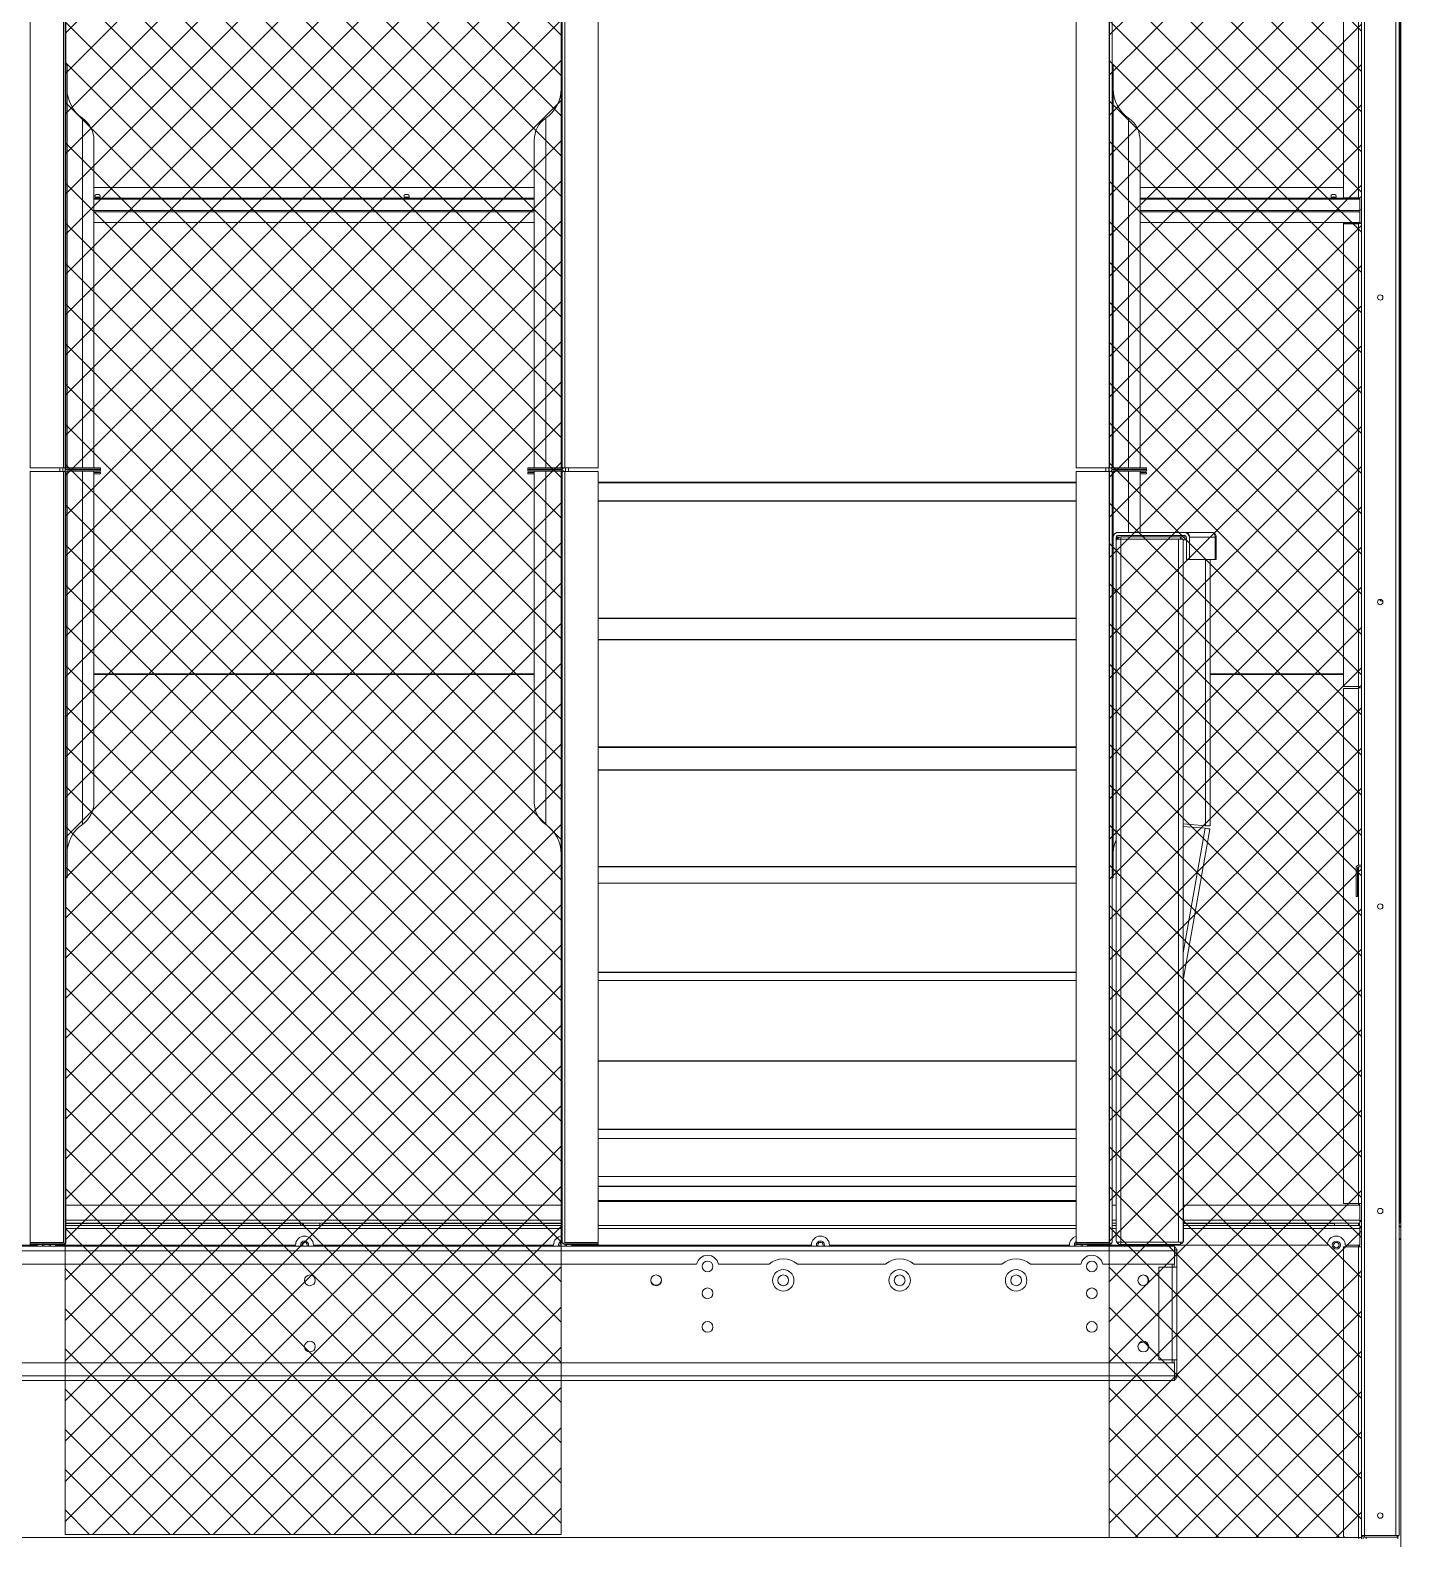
# Model space of a CAD drawing. Header units: millimetres. Extents: x -17070 to 52615, y -291348 to 41600.
# Drawn here: x 43889 to 45419, y 28537 to 30222 of the extents above; entities that cross this region are included whole.
import ezdxf

# ---------------------------------------------------------------- set-up
doc = ezdxf.new("R2010")
doc.units = ezdxf.units.MM
pattern_1 = [(45, (-1461560.495, -459828.01), (-22.4506403, 22.4506403), []), (135, (-1461560.495, -459828.01), (-22.4506403, -22.4506403), [])]

# ---------------------------------------------------------------- blocks, each defined once
blk = doc.blocks.new('2')
at = {"lineweight": 5}
h = blk.add_hatch(dxfattribs=at)
h.set_pattern_fill('ANSI37', scale=10)
h.set_pattern_definition(pattern_1)
h.paths.add_polyline_path([(44481.8, 28542.4), (44481.8, 30658.8), (43928, 30658.8), (43928, 28542.4)])
h = blk.add_hatch(dxfattribs=at)
h.set_pattern_fill('ANSI37', scale=10)
h.set_pattern_definition(pattern_1)
h.paths.add_polyline_path([(45375.3, 28539), (45375.3, 30655.4), (45093.8, 30655.4), (45093.8, 28539)])
at = {"color": 7, "lineweight": 20}
for p, q in [((45375.3, 28542.8), (45375.3, 31984)), ((45378.7, 28541.1), (45378.7, 31985.7)), ((45413.9, 31985.7), (45413.9, 28541.1)), ((45417.3, 31985.7), (45417.3, 28541.1)), ((45418.1, 28890.8), (45418.1, 31744)), ((42067.9, 28864), (45166.7, 28864)), ((42067.9, 28858.8), (45166.7, 28858.8)), ((42601.6, 28844), (44633.1, 28844)), ((42067.9, 28734), (45166.7, 28734)), ((45166.7, 28719.2), (42067.9, 28719.2)), ((45166.7, 28714), (42067.9, 28714)), ((41866.3, 28539), (45372.3, 28539))]:
    blk.add_line(p, q, dxfattribs=at)
at = {"color": 0, "lineweight": 20}
blk.add_line((45419.3, 31984), (45419.3, 28589.2), dxfattribs=at)
at = {"color": 7, "lineweight": 20, "ltscale": 0.258309}
for p, q in [((45355.3, 30654.6), (45355.3, 30034.6)), ((45371.9, 30034.6), (45371.9, 30654.6))]:
    blk.add_line(p, q, dxfattribs=at)
at = {"color": 7, "lineweight": 20, "ltscale": 0.349833}
for p, q in [((43889, 29733.2), (43889, 30572.8)), ((43926.2, 30572.8), (43926.2, 29733.2)), ((44485.8, 30572.8), (44485.8, 29733.2)), ((44523, 29733.2), (44523, 30572.8)), ((45057, 29733.2), (45057, 30572.8)), ((45094.2, 30572.8), (45094.2, 29733.2))]:
    blk.add_line(p, q, dxfattribs=at)
at = {"color": 7, "lineweight": 20, "ltscale": 0.348833}
for p, q in [((43929, 30571.6), (43929, 29734.4)), ((44483, 30571.6), (44483, 29734.4)), ((45097, 30571.6), (45097, 29734.4))]:
    blk.add_line(p, q, dxfattribs=at)
at = {"color": 7, "lineweight": 20, "ltscale": 0.023157}
for p, q in [((43929, 30127.8), (43929, 30183.4)), ((43930.2, 30127.8), (43930.2, 30183.4)), ((45097, 30127.8), (45097, 30183.4)), ((45098.2, 30127.8), (45098.2, 30183.4)), ((44481.8, 29331), (44481.8, 29275.4))]:
    blk.add_line(p, q, dxfattribs=at)
at = {"color": 7, "lineweight": 20, "ltscale": 0.0005}
for p, q in [((43929, 30183.4), (43930.2, 30183.4)), ((44483, 30183.4), (44481.8, 30183.4)), ((45097, 30183.4), (45098.2, 30183.4)), ((43929, 29275.4), (43930.2, 29275.4)), ((44483, 29275.4), (44481.8, 29275.4)), ((45097, 29275.4), (45098.2, 29275.4))]:
    blk.add_line(p, q, dxfattribs=at)
at = {"color": 7, "lineweight": 20, "ltscale": 0.187583}
blk.add_line((44481.8, 30183.4), (44481.8, 29733.2), dxfattribs=at)
at = {"color": 7, "lineweight": 20, "ltscale": 0.16394}
for p, q in [((43929, 29734.4), (43929, 30127.8)), ((45097, 29734.4), (45097, 30127.8))]:
    blk.add_line(p, q, dxfattribs=at)
at = {"color": 7, "lineweight": 20, "ltscale": 0.164426}
for p, q in [((43930.2, 29733.2), (43930.2, 30127.8)), ((45098.2, 29733.2), (45098.2, 30127.8))]:
    blk.add_line(p, q, dxfattribs=at)
at = {"color": 7, "lineweight": 20, "ltscale": 0.020113}
for p, q in [((43947.4, 30075.4), (43947.4, 30123.7)), ((45115.4, 30075.4), (45115.4, 30123.7)), ((44464.7, 29383.3), (44464.7, 29335.1))]:
    blk.add_line(p, q, dxfattribs=at)
at = {"color": 7, "lineweight": 20, "ltscale": 0.162715}
blk.add_line((44464.7, 30123.7), (44464.7, 29733.2), dxfattribs=at)
at = {"color": 7, "lineweight": 20, "ltscale": 0.018857}
for p, q in [((43960.2, 30099.1), (43960.2, 30053.8)), ((45128.2, 30099.1), (45128.2, 30053.8)), ((43960.2, 29359.7), (43960.2, 29404.9)), ((44451.8, 29359.7), (44451.8, 29404.9))]:
    blk.add_line(p, q, dxfattribs=at)
at = {"color": 7, "lineweight": 20, "ltscale": 0.152458}
for p, q in [((43960.2, 29733.2), (43960.2, 30099.1)), ((44451.8, 29733.2), (44451.8, 30099.1)), ((45128.2, 29733.2), (45128.2, 30099.1))]:
    blk.add_line(p, q, dxfattribs=at)
at = {"color": 7, "lineweight": 20, "ltscale": 0.142602}
for p, q in [((43947.4, 29733.2), (43947.4, 30075.4)), ((45115.4, 29733.2), (45115.4, 30075.4))]:
    blk.add_line(p, q, dxfattribs=at)
at = {"color": 7, "lineweight": 20, "ltscale": 0.133601}
for p, q in [((43960.2, 30053.8), (43960.2, 29733.2)), ((45128.2, 30053.8), (45128.2, 29733.2))]:
    blk.add_line(p, q, dxfattribs=at)
at = {"color": 7, "lineweight": 20, "ltscale": 0.20484}
for p, q in [((44451.8, 30046.1), (43960.2, 30046.1)), ((44451.8, 30034.4), (43960.2, 30034.4)), ((44451.8, 30033.1), (43960.2, 30033.1)), ((44451.8, 30020.4), (43960.2, 30020.4)), ((44451.8, 30019.2), (43960.2, 30019.2)), ((43960.2, 30007.2), (44451.8, 30007.2)), ((44451.8, 29503.2), (43960.2, 29503.2)), ((44451.8, 29502.3), (43960.2, 29502.3))]:
    blk.add_line(p, q, dxfattribs=at)
at = {"color": 7, "lineweight": 20, "ltscale": 0.094629}
blk.add_line((45355.3, 30046.1), (45128.2, 30046.1), dxfattribs=at)
at = {"color": 7, "lineweight": 20, "ltscale": 0.006917}
for p, q in [((45355.3, 30034.6), (45371.9, 30034.6)), ((45371.9, 30006.9), (45355.3, 30006.9)), ((45371.9, 30005.6), (45355.3, 30005.6)), ((45355.3, 29489.2), (45371.9, 29489.2)), ((45371.9, 29487), (45355.3, 29487)), ((45355.3, 28911.8), (45371.9, 28911.8)), ((45373.6, 28893.2), (45373.6, 28909.8)), ((45355.3, 28863.4), (45371.9, 28863.4))]:
    blk.add_line(p, q, dxfattribs=at)
at = {"color": 7, "lineweight": 20, "ltscale": 0.000183495}
blk.add_line((45373.3, 30034.8), (45373.3, 30034.4), dxfattribs=at)
at = {"color": 7, "lineweight": 20, "ltscale": 0.102254}
for p, q in [((45373.6, 30034.4), (45128.2, 30034.4)), ((45373.6, 30033.1), (45128.2, 30033.1)), ((45373.6, 30019.2), (45128.2, 30019.2))]:
    blk.add_line(p, q, dxfattribs=at)
at = {"color": 7, "lineweight": 20, "ltscale": 0.102253}
for p, q in [((45373.6, 30020.4), (45128.2, 30020.4)), ((45128.2, 30007.2), (45373.6, 30007.2))]:
    blk.add_line(p, q, dxfattribs=at)
at = {"color": 7, "lineweight": 20, "ltscale": 0.000535656}
for p, q in [((45373.6, 30033.1), (45373.6, 30034.4)), ((45355.3, 30005.6), (45355.3, 30006.9))]:
    blk.add_line(p, q, dxfattribs=at)
at = {"color": 7, "lineweight": 20, "ltscale": 0.005298}
blk.add_line((45373.6, 30020.4), (45373.6, 30033.1), dxfattribs=at)
at = {"color": 7, "lineweight": 20, "ltscale": 0.000708334}
for p, q in [((45375.3, 30021.3), (45373.6, 30021.3)), ((45378.7, 28539.4), (45378.7, 28541.1))]:
    blk.add_line(p, q, dxfattribs=at)
at = {"color": 7, "lineweight": 20, "ltscale": 4.87896e-05}
blk.add_line((45373.6, 30021.2), (45373.6, 30021.3), dxfattribs=at)
at = {"color": 7, "lineweight": 20, "ltscale": 0.000506051}
blk.add_line((45373.6, 30019.2), (45373.6, 30020.4), dxfattribs=at)
at = {"color": 7, "lineweight": 20, "ltscale": 0.004993}
blk.add_line((45373.6, 30007.2), (45373.6, 30019.2), dxfattribs=at)
at = {"color": 7, "lineweight": 20, "ltscale": 0.215196}
for p, q in [((45355.3, 30005.6), (45355.3, 29489.2)), ((45371.9, 29489.2), (45371.9, 30005.6))]:
    blk.add_line(p, q, dxfattribs=at)
at = {"color": 7, "lineweight": 20, "ltscale": 0.000102715}
for p, q in [((45371.9, 30006.9), (45371.9, 30007.2)), ((45373.3, 30007.2), (45373.3, 30006.9))]:
    blk.add_line(p, q, dxfattribs=at)
at = {"color": 7, "lineweight": 20, "ltscale": 0.000833333}
for p, q in [((45375.3, 30006.9), (45373.3, 30006.9)), ((45371.9, 28909.8), (45371.9, 28911.8)), ((45373.3, 28911.8), (45373.3, 28909.8)), ((45375.3, 28911.8), (45373.3, 28911.8)), ((45417.3, 28872.4), (45419.3, 28872.4)), ((45371.9, 28863.4), (45371.9, 28865.4)), ((45419.3, 28871.6), (45417.3, 28871.6))]:
    blk.add_line(p, q, dxfattribs=at)
at = {"color": 7, "lineweight": 20, "ltscale": 0.0155}
for p, q in [((43926.2, 29733.2), (43889, 29733.2)), ((43930.2, 29733.2), (43967.4, 29733.2)), ((43930.2, 29731.6), (43967.4, 29731.6)), ((44481.8, 29733.2), (44444.6, 29733.2)), ((44481.8, 29731.6), (44444.6, 29731.6)), ((44485.8, 29733.2), (44523, 29733.2)), ((45094.2, 29733.2), (45057, 29733.2)), ((45098.2, 29733.2), (45135.4, 29733.2)), ((45098.2, 29731.6), (45135.4, 29731.6)), ((43926.2, 29729), (43889, 29729)), ((43967.4, 29731), (43930.2, 29731)), ((43967.4, 29729.4), (43930.2, 29729.4)), ((44444.6, 29731), (44481.8, 29731)), ((44444.6, 29729.4), (44481.8, 29729.4)), ((44485.8, 29729), (44523, 29729)), ((45094.2, 29729), (45057, 29729)), ((45135.4, 29731), (45098.2, 29731)), ((45135.4, 29729.4), (45098.2, 29729.4)), ((43926.2, 28868.4), (43889, 28868.4)), ((43889, 28868.1), (43926.2, 28868.1)), ((43926.2, 28867.6), (43889, 28867.6)), ((43926.2, 28866), (43889, 28866)), ((44485.8, 28868.4), (44523, 28868.4)), ((44523, 28868.1), (44485.8, 28868.1)), ((44485.8, 28867.6), (44523, 28867.6)), ((44485.8, 28866), (44523, 28866)), ((45094.2, 28868.4), (45057, 28868.4)), ((45057, 28868.1), (45094.2, 28868.1)), ((45094.2, 28867.6), (45057, 28867.6)), ((45094.2, 28866), (45057, 28866))]:
    blk.add_line(p, q, dxfattribs=at)
at = {"color": 7, "lineweight": 20, "ltscale": 0.00175}
for p, q in [((43922, 29729), (43922, 29733.2)), ((43925.4, 29729), (43925.4, 29733.2)), ((44486.6, 29729), (44486.6, 29733.2)), ((44490, 29729), (44490, 29733.2)), ((45090, 29729), (45090, 29733.2)), ((45093.4, 29729), (45093.4, 29733.2))]:
    blk.add_line(p, q, dxfattribs=at)
at = {"color": 7, "lineweight": 20, "ltscale": 0.000824955}
for p, q in [((43928.2, 29733.2), (43926.2, 29733.2)), ((44483.8, 29733.2), (44485.8, 29733.2)), ((45096.2, 29733.2), (45094.2, 29733.2)), ((43928.2, 28867.6), (43926.2, 28867.6)), ((44483.8, 28867.6), (44485.8, 28867.6)), ((45096.2, 28867.6), (45094.2, 28867.6))]:
    blk.add_line(p, q, dxfattribs=at)
at = {"color": 7, "lineweight": 20, "ltscale": 0.000666667}
for p, q in [((43928, 29732.6), (43929.3, 29733.6)), ((43967.4, 29731.6), (43967.4, 29733.2)), ((44444.6, 29731.6), (44444.6, 29733.2)), ((44484, 29732.6), (44482.8, 29733.6)), ((45096, 29732.6), (45097.3, 29733.6)), ((45135.4, 29731.6), (45135.4, 29733.2)), ((43927.7, 29729.4), (43929.1, 29728.7)), ((43967.4, 29731), (43967.4, 29729.4)), ((43967.4, 29728), (43967.4, 29726.4)), ((44444.6, 29731), (44444.6, 29729.4)), ((44444.6, 29728), (44444.6, 29726.4)), ((44484.3, 29729.4), (44482.9, 29728.7)), ((45095.7, 29729.4), (45097.1, 29728.7)), ((45135.4, 29731), (45135.4, 29729.4)), ((45135.4, 29728), (45135.4, 29726.4)), ((45369.3, 29254.4), (45370.9, 29254.4)), ((43889, 28867.6), (43889, 28866)), ((44523, 28867.6), (44523, 28866)), ((45057, 28867.6), (45057, 28866)), ((45372.3, 28537.4), (45372.3, 28539))]:
    blk.add_line(p, q, dxfattribs=at)
at = {"color": 7, "lineweight": 20, "ltscale": 1.40382e-05}
for p, q in [((43929, 29734.4), (43929, 29734.4)), ((45097, 29734.4), (45097, 29734.4))]:
    blk.add_line(p, q, dxfattribs=at)
at = {"color": 7, "lineweight": 20, "ltscale": 0.000474957}
for p, q in [((43929, 29730.7), (43929, 29731.9)), ((45097, 29730.7), (45097, 29731.9))]:
    blk.add_line(p, q, dxfattribs=at)
at = {"color": 7, "lineweight": 20, "ltscale": 0.000250005}
for p, q in [((43930.2, 29731), (43930.2, 29731.6)), ((44464.7, 29731.6), (44464.7, 29731)), ((44481.8, 29731.6), (44481.8, 29731)), ((45098.2, 29731), (45098.2, 29731.6))]:
    blk.add_line(p, q, dxfattribs=at)
at = {"color": 7, "lineweight": 20, "ltscale": 0.000250003}
for p, q in [((43947.4, 29731), (43947.4, 29731.6)), ((45115.4, 29731), (45115.4, 29731.6))]:
    blk.add_line(p, q, dxfattribs=at)
at = {"color": 7, "lineweight": 20, "ltscale": 0.00025}
for p, q in [((43960.2, 29731.6), (43960.2, 29731)), ((43960.2, 29731), (43960.2, 29731.6)), ((45128.2, 29731.6), (45128.2, 29731)), ((45128.2, 29731), (45128.2, 29731.6))]:
    blk.add_line(p, q, dxfattribs=at)
at = {"color": 7, "lineweight": 20, "ltscale": 0.000249486}
for p, q in [((43967.4, 29731), (43967.4, 29731.6)), ((44444.6, 29731), (44444.6, 29731.6)), ((45135.4, 29731), (45135.4, 29731.6))]:
    blk.add_line(p, q, dxfattribs=at)
at = {"color": 7, "lineweight": 20, "ltscale": 0.000250031}
blk.add_line((44451.8, 29731), (44451.8, 29731.6), dxfattribs=at)
at = {"color": 7, "lineweight": 20, "ltscale": 0.000475359}
blk.add_line((44483, 29731.9), (44483, 29730.7), dxfattribs=at)
at = {"color": 7, "lineweight": 20, "ltscale": 0.358583}
for p, q in [((43889, 28868.4), (43889, 29729)), ((43926.2, 29729), (43926.2, 28868.4)), ((44485.8, 29729), (44485.8, 28868.4)), ((44523, 28868.4), (44523, 29729)), ((45057, 28868.4), (45057, 29729)), ((45094.2, 29729), (45094.2, 28868.4))]:
    blk.add_line(p, q, dxfattribs=at)
at = {"color": 7, "lineweight": 20, "ltscale": 0.000912135}
for p, q in [((43928.4, 29729), (43926.2, 29729)), ((44483.6, 29729), (44485.8, 29729)), ((45096.4, 29729), (45094.2, 29729))]:
    blk.add_line(p, q, dxfattribs=at)
at = {"color": 7, "lineweight": 20, "ltscale": 0.000112267}
for p, q in [((43927.4, 29729.4), (43927.7, 29729.4)), ((45095.4, 29729.4), (45095.7, 29729.4))]:
    blk.add_line(p, q, dxfattribs=at)
at = {"color": 7, "lineweight": 20, "ltscale": 0.000166667}
for p, q in [((43927.4, 29729.4), (43927.4, 29729)), ((45095.4, 29729.4), (45095.4, 29729))]:
    blk.add_line(p, q, dxfattribs=at)
at = {"color": 7, "lineweight": 20, "ltscale": 1.44759e-05}
for p, q in [((43929, 29728.2), (43929, 29728.2)), ((45097, 29728.2), (45097, 29728.2))]:
    blk.add_line(p, q, dxfattribs=at)
at = {"color": 7, "lineweight": 20, "ltscale": 0.358083}
for p, q in [((43929, 29728.2), (43929, 28868.8)), ((44483, 29728.2), (44483, 28868.8)), ((45097, 29728.2), (45097, 28868.8))]:
    blk.add_line(p, q, dxfattribs=at)
at = {"color": 7, "lineweight": 20, "ltscale": 0.188681}
for p, q in [((43929, 29275.4), (43929, 29728.2)), ((45097, 29275.4), (45097, 29728.2))]:
    blk.add_line(p, q, dxfattribs=at)
at = {"color": 7, "lineweight": 20, "ltscale": 0.189167}
blk.add_line((43930.2, 29275.4), (43930.2, 29729.4), dxfattribs=at)
at = {"color": 7, "lineweight": 20, "ltscale": 0.164299}
blk.add_line((43947.4, 29335.1), (43947.4, 29729.4), dxfattribs=at)
at = {"color": 7, "lineweight": 20, "ltscale": 0.154042}
blk.add_line((43960.2, 29729.4), (43960.2, 29359.7), dxfattribs=at)
at = {"color": 7, "lineweight": 20, "ltscale": 0.135185}
for p, q in [((43960.2, 29404.9), (43960.2, 29729.4)), ((44451.8, 29404.9), (44451.8, 29729.4))]:
    blk.add_line(p, q, dxfattribs=at)
at = {"color": 7, "lineweight": 20, "ltscale": 0.003004}
for p, q in [((43967.4, 29728), (43960.2, 29728)), ((43967.4, 29726.4), (43960.2, 29726.4)), ((45135.4, 29728), (45128.2, 29728)), ((45135.4, 29726.4), (45128.2, 29726.4))]:
    blk.add_line(p, q, dxfattribs=at)
at = {"color": 7, "lineweight": 20, "ltscale": 0.003003}
for p, q in [((44444.6, 29728), (44451.8, 29728)), ((44444.6, 29726.4), (44451.8, 29726.4))]:
    blk.add_line(p, q, dxfattribs=at)
at = {"color": 7, "lineweight": 20, "ltscale": 0.144186}
blk.add_line((44464.7, 29729.4), (44464.7, 29383.3), dxfattribs=at)
at = {"color": 7, "lineweight": 20, "ltscale": 0.16601}
blk.add_line((44481.8, 29729.4), (44481.8, 29331), dxfattribs=at)
at = {"color": 7, "lineweight": 20, "ltscale": 0.000112674}
blk.add_line((44484.6, 29729.4), (44484.3, 29729.4), dxfattribs=at)
at = {"color": 7, "lineweight": 20, "ltscale": 0.000166447}
blk.add_line((44484.6, 29729.4), (44484.6, 29729), dxfattribs=at)
at = {"color": 7, "lineweight": 20, "ltscale": 0.2225}
for p, q in [((44523, 29717.1), (45057, 29717.1)), ((44523, 29716.5), (45057, 29716.5)), ((44523, 29696.2), (45057, 29696.2)), ((44523, 29695.9), (45057, 29695.9)), ((44523, 29565.4), (45057, 29565.4)), ((44523, 29564.8), (45057, 29564.8)), ((44523, 29541.6), (45057, 29541.6)), ((44523, 29541.3), (45057, 29541.3)), ((44523, 29421.6), (45057, 29421.6)), ((44523, 29421.1), (45057, 29421.1)), ((44523, 29395.9), (45057, 29395.9)), ((44523, 29395.6), (45057, 29395.6)), ((44523, 29288.2), (45057, 29288.2)), ((44523, 29287.8), (45057, 29287.8)), ((44523, 29269.5), (45057, 29269.5)), ((44523, 29269.4), (45057, 29269.4)), ((44523, 29170.2), (45057, 29170.2)), ((44523, 29169.8), (45057, 29169.8)), ((44523, 29160.9), (45057, 29160.9)), ((44523, 29160.8), (45057, 29160.8)), ((44523, 29071.2), (45057, 29071.2)), ((44523, 29070.9), (45057, 29070.9)), ((44523, 28994.7), (45057, 28994.7)), ((44523, 28994.4), (45057, 28994.4)), ((44523, 28984.5), (45057, 28984.5)), ((44523, 28984.4), (45057, 28984.4)), ((44523, 28942), (45057, 28942)), ((44523, 28941.8), (45057, 28941.8)), ((44523, 28931), (45057, 28931)), ((44523, 28930.9), (45057, 28930.9)), ((44523, 28915.3), (45057, 28915.3)), ((44523, 28915.3), (45057, 28915.3)), ((44523, 28913.9), (45057, 28913.9)), ((45057, 28887.3), (44523, 28887.3)), ((44523, 28887.3), (45057, 28887.3)), ((45057, 28884), (44523, 28884))]:
    blk.add_line(p, q, dxfattribs=at)
at = {"color": 7, "lineweight": 20, "ltscale": 0.03066}
blk.add_line((45098.2, 29655.8), (45098.2, 29729.4), dxfattribs=at)
at = {"color": 7, "lineweight": 20, "ltscale": 0.0285}
for p, q in [((45115.4, 29661), (45115.4, 29729.4)), ((45128.2, 29729.4), (45128.2, 29661)), ((45128.2, 29661), (45128.2, 29729.4))]:
    blk.add_line(p, q, dxfattribs=at)
at = {"color": 7, "lineweight": 20, "ltscale": 0.024917}
for p, q in [((45098.2, 29596), (45098.2, 29655.8)), ((45101.4, 29596), (45101.4, 29655.8))]:
    blk.add_line(p, q, dxfattribs=at)
at = {"color": 7, "lineweight": 20, "ltscale": 0.000166594}
blk.add_line((45101.4, 29660.6), (45101.4, 29661), dxfattribs=at)
at = {"color": 7, "lineweight": 20, "ltscale": 0.00081822}
blk.add_line((45101.4, 29661), (45103.4, 29661), dxfattribs=at)
at = {"color": 7, "lineweight": 20, "ltscale": 0.324833}
blk.add_line((45101.4, 28871.2), (45101.4, 29650.8), dxfattribs=at)
at = {"color": 7, "lineweight": 20, "ltscale": 0.000997463}
blk.add_line((45102.1, 29653.4), (45102.1, 29655.8), dxfattribs=at)
at = {"color": 7, "lineweight": 20, "ltscale": 0.00128}
blk.add_line((45102.1, 29655.8), (45105.2, 29655.8), dxfattribs=at)
at = {"color": 7, "lineweight": 20, "ltscale": 0.001783}
for p, q in [((45102.3, 29653.4), (45106.6, 29653.4)), ((45102.3, 28868.6), (45106.6, 28868.6))]:
    blk.add_line(p, q, dxfattribs=at)
at = {"color": 7, "lineweight": 20, "ltscale": 0.000634599}
for p, q in [((45102.9, 29654.5), (45104, 29653.4)), ((45102.9, 28867.5), (45104, 28868.6))]:
    blk.add_line(p, q, dxfattribs=at)
at = {"color": 7, "lineweight": 20, "ltscale": 0.031083}
for p, q in [((45103.4, 29661), (45178, 29661)), ((45103.4, 29657.8), (45178, 29657.8))]:
    blk.add_line(p, q, dxfattribs=at)
at = {"color": 7, "lineweight": 20, "ltscale": 9.39111e-06}
blk.add_line((45103.4, 29657.8), (45103.4, 29657.8), dxfattribs=at)
at = {"color": 7, "lineweight": 20, "ltscale": 0.02775}
for p, q in [((45173.2, 29656), (45106.6, 29656)), ((45173.2, 28866), (45106.6, 28866))]:
    blk.add_line(p, q, dxfattribs=at)
at = {"color": 7, "lineweight": 20, "ltscale": 0.001083}
for p, q in [((45106.6, 29656), (45106.6, 29653.4)), ((45173.2, 29656), (45173.2, 29653.4)), ((45106.6, 28866), (45106.6, 28868.6)), ((45169.3, 28860.8), (45166.7, 28860.8)), ((45169.3, 28859), (45166.7, 28859)), ((45173.2, 28866), (45173.2, 28868.6)), ((45169.3, 28719), (45166.7, 28719)), ((45169.3, 28717.2), (45166.7, 28717.2))]:
    blk.add_line(p, q, dxfattribs=at)
at = {"color": 7, "lineweight": 20, "ltscale": 0.026917}
for p, q in [((45171.2, 29653.4), (45106.6, 29653.4)), ((45171.2, 28868.6), (45106.6, 28868.6))]:
    blk.add_line(p, q, dxfattribs=at)
at = {"color": 7, "lineweight": 20, "ltscale": 0.327}
for p, q in [((45106.6, 28868.6), (45106.6, 29653.4)), ((45171.2, 29653.4), (45171.2, 28868.6)), ((45176.4, 29653.4), (45176.4, 28868.6))]:
    blk.add_line(p, q, dxfattribs=at)
at = {"color": 7, "lineweight": 20, "ltscale": 0.002167}
for p, q in [((45171.2, 29653.4), (45176.4, 29653.4)), ((45201, 29330.8), (45206.1, 29329.9)), ((45201.2, 29333.6), (45206.4, 29333.6)), ((45166.7, 28864), (45166.7, 28858.8)), ((45171.2, 28868.6), (45176.4, 28868.6)), ((45164.1, 28840.8), (45169.3, 28840.8)), ((45164.1, 28737.2), (45169.3, 28737.2)), ((45166.7, 28714), (45166.7, 28719.2))]:
    blk.add_line(p, q, dxfattribs=at)
at = {"color": 7, "lineweight": 20, "ltscale": 0.002829}
blk.add_line((45173.2, 29656), (45180, 29656), dxfattribs=at)
at = {"color": 7, "lineweight": 20, "ltscale": 0.0015}
blk.add_line((45176.4, 29652.8), (45180, 29652.8), dxfattribs=at)
at = {"color": 7, "lineweight": 20, "ltscale": 0.000819267}
blk.add_line((45180, 29661), (45178, 29661), dxfattribs=at)
at = {"color": 7, "lineweight": 20, "ltscale": 8.70759e-06}
blk.add_line((45178, 29657.8), (45178, 29657.8), dxfattribs=at)
at = {"color": 7, "lineweight": 20, "ltscale": 0.000166639}
blk.add_line((45180, 29660.6), (45180, 29661), dxfattribs=at)
at = {"color": 7, "lineweight": 20, "ltscale": 0.000291667}
for p, q in [((45180, 29661), (45180.7, 29661)), ((45209.3, 29661), (45210, 29661))]:
    blk.add_line(p, q, dxfattribs=at)
at = {"color": 7, "lineweight": 20, "ltscale": 0.010333}
for p, q in [((45180, 29655.8), (45180, 29631)), ((45183.2, 29655.8), (45183.2, 29631)), ((45183.5, 29655.8), (45183.5, 29631)), ((45212.1, 29631), (45212.1, 29655.8)), ((45213.2, 29655.8), (45213.2, 29631))]:
    blk.add_line(p, q, dxfattribs=at)
at = {"color": 7, "lineweight": 20, "ltscale": 0.011195}
blk.add_line((45207.6, 29661), (45180.7, 29661), dxfattribs=at)
at = {"color": 7, "lineweight": 20, "ltscale": 0.000314939}
blk.add_line((45180.7, 29660.2), (45180.7, 29661), dxfattribs=at)
at = {"color": 7, "lineweight": 20, "ltscale": 0.011916}
for p, q in [((45212.1, 29655.8), (45183.5, 29655.8)), ((45183.5, 29631), (45212.1, 29631))]:
    blk.add_line(p, q, dxfattribs=at)
at = {"color": 7, "lineweight": 20, "ltscale": 0.000721688}
blk.add_line((45209.3, 29661), (45207.6, 29661), dxfattribs=at)
at = {"color": 7, "lineweight": 20, "ltscale": 0.000343137}
blk.add_line((45210, 29661), (45210, 29660.2), dxfattribs=at)
at = {"color": 7, "lineweight": 20, "ltscale": 0.001333}
for p, q in [((45180, 29631), (45183.2, 29631)), ((45101.4, 29596), (45098.2, 29596)), ((45203, 29330.6), (45206.1, 29330)), ((45203.2, 29333.6), (45206.4, 29333.6)), ((45203.2, 29333.4), (45206.4, 29333.4)), ((45375.3, 29289.4), (45372.1, 29289.4)), ((45375.3, 29287.8), (45372.1, 29287.8)), ((45164.1, 28844), (45164.1, 28840.8)), ((45166.1, 28840.8), (45166.1, 28844)), ((45164.1, 28737.2), (45164.1, 28734)), ((45166.1, 28734), (45166.1, 28737.2)), ((45169.3, 28737.2), (45166.1, 28737.2))]:
    blk.add_line(p, q, dxfattribs=at)
at = {"color": 7, "lineweight": 20, "ltscale": 0.000113034}
blk.add_line((45183.2, 29631), (45183.5, 29631), dxfattribs=at)
at = {"color": 7, "lineweight": 20, "ltscale": 0.123928}
for p, q in [((45201.2, 29631), (45201.2, 29333.6)), ((45206.4, 29631), (45206.4, 29333.6))]:
    blk.add_line(p, q, dxfattribs=at)
at = {"color": 7, "lineweight": 20, "ltscale": 0.000470301}
blk.add_line((45212.1, 29631), (45213.2, 29631), dxfattribs=at)
at = {"color": 7, "lineweight": 20, "ltscale": 0.133583}
blk.add_line((45098.2, 29275.4), (45098.2, 29596), dxfattribs=at)
at = {"color": 7, "lineweight": 20, "ltscale": 0.062042}
for p, q in [((45355.3, 29503.2), (45206.4, 29503.2)), ((45355.3, 29502.3), (45206.4, 29502.3))]:
    blk.add_line(p, q, dxfattribs=at)
at = {"color": 7, "lineweight": 20, "ltscale": 0.239669}
blk.add_line((45355.3, 29487), (45355.3, 28911.8), dxfattribs=at)
at = {"color": 7, "lineweight": 20, "ltscale": 0.000162643}
blk.add_line((45371.9, 29489.2), (45371.9, 29488.8), dxfattribs=at)
at = {"color": 7, "lineweight": 20, "ltscale": 0.000534728}
blk.add_line((45371.9, 29487.5), (45371.9, 29488.8), dxfattribs=at)
at = {"color": 7, "lineweight": 20, "ltscale": 0.001417}
for p, q in [((45375.3, 29487.5), (45371.9, 29487.5)), ((45375.3, 28911.8), (45371.9, 28911.8)), ((45373.6, 28889.8), (45373.6, 28893.2)), ((45373.6, 28887.4), (45373.6, 28884)), ((45371.9, 28863.4), (45375.3, 28863.4)), ((45413.9, 28541.1), (45417.3, 28541.1))]:
    blk.add_line(p, q, dxfattribs=at)
at = {"color": 7, "lineweight": 20, "ltscale": 0.000212316}
blk.add_line((45371.9, 29487), (45371.9, 29487.5), dxfattribs=at)
at = {"color": 7, "lineweight": 20, "ltscale": 0.082338}
blk.add_line((45371.9, 29289.4), (45371.9, 29487), dxfattribs=at)
at = {"color": 7, "lineweight": 20, "ltscale": 0.000615509}
blk.add_line((45373.3, 29487.5), (45373.3, 29489), dxfattribs=at)
at = {"color": 7, "lineweight": 20, "ltscale": 0.010373}
blk.add_line((45176.4, 29335.7), (45201.2, 29333.6), dxfattribs=at)
at = {"color": 7, "lineweight": 20, "ltscale": 0.010271}
blk.add_line((45176.4, 29332.9), (45201, 29330.8), dxfattribs=at)
at = {"color": 7, "lineweight": 20, "ltscale": 0.058923}
blk.add_line((45201, 29330.8), (45176.4, 29191.5), dxfattribs=at)
at = {"color": 7, "lineweight": 20, "ltscale": 0.07039}
blk.add_line((45206.1, 29329.9), (45176.8, 29163.5), dxfattribs=at)
at = {"color": 7, "lineweight": 20, "ltscale": 7.29072e-05}
for p, q in [((45203, 29330.6), (45202.9, 29330.4)), ((45203.2, 29333.4), (45203.2, 29333.6)), ((45206.1, 29330), (45206.1, 29329.9)), ((45206.4, 29333.4), (45206.4, 29333.6))]:
    blk.add_line(p, q, dxfattribs=at)
at = {"color": 7, "lineweight": 20, "ltscale": 0.000167165}
for p, q in [((45205.7, 29329.9), (45206.1, 29329.9)), ((45169.3, 28840.8), (45168.9, 28840.8))]:
    blk.add_line(p, q, dxfattribs=at)
at = {"color": 7, "lineweight": 20, "ltscale": 0.013417}
for p, q in [((45369.3, 29254.4), (45369.3, 29286.6)), ((45370.9, 29254.4), (45370.9, 29286.6))]:
    blk.add_line(p, q, dxfattribs=at)
at = {"color": 7, "lineweight": 20, "ltscale": 0.15666}
blk.add_line((45371.9, 28911.8), (45371.9, 29287.8), dxfattribs=at)
at = {"color": 7, "lineweight": 20, "ltscale": 0.32425}
blk.add_line((45419.3, 29292.4), (45419.3, 28514.2), dxfattribs=at)
at = {"color": 7, "lineweight": 20, "ltscale": 0.000144479}
blk.add_line((45176.8, 29163.5), (45176.4, 29163.6), dxfattribs=at)
at = {"color": 7, "lineweight": 20, "ltscale": 6.12627e-05}
for p, q in [((45176.6, 29161.3), (45176.4, 29161.3)), ((45176.4, 28869.2), (45176.6, 28869.2))]:
    blk.add_line(p, q, dxfattribs=at)
at = {"color": 7, "lineweight": 20, "ltscale": 0.121708}
blk.add_line((45176.6, 29161.3), (45176.6, 28869.2), dxfattribs=at)
at = {"color": 7, "lineweight": 20, "ltscale": 0.230833}
for p, q in [((44483, 28909.8), (43929, 28909.8)), ((44483, 28893.2), (43929, 28893.2)), ((44483, 28889.8), (43929, 28889.8)), ((44483, 28887.4), (43929, 28887.4)), ((44483, 28884), (43929, 28884))]:
    blk.add_line(p, q, dxfattribs=at)
at = {"color": 7, "lineweight": 20, "ltscale": 0.001834}
for p, q in [((45101.4, 28909.8), (45097, 28909.8)), ((45101.4, 28893.2), (45097, 28893.2)), ((45101.4, 28889.8), (45097, 28889.8)), ((45101.4, 28887.4), (45097, 28887.4)), ((45101.4, 28884), (45097, 28884))]:
    blk.add_line(p, q, dxfattribs=at)
at = {"color": 7, "lineweight": 20, "ltscale": 0.082106}
for p, q in [((45373.6, 28909.8), (45176.6, 28909.8)), ((45373.6, 28893.2), (45176.6, 28893.2)), ((45373.6, 28889.8), (45176.6, 28889.8)), ((45373.6, 28887.4), (45176.6, 28887.4)), ((45373.6, 28884), (45176.6, 28884))]:
    blk.add_line(p, q, dxfattribs=at)
at = {"color": 7, "lineweight": 20, "ltscale": 0.109084}
blk.add_line((44190.8, 28889.4), (43929, 28889.4), dxfattribs=at)
at = {"color": 7, "lineweight": 20, "ltscale": 0.001}
for p, q in [((44190.8, 28887.4), (44190.8, 28889.8)), ((44194.2, 28887.4), (44194.2, 28889.8)), ((44212.4, 28887.4), (44212.4, 28889.8)), ((44215.8, 28887.4), (44215.8, 28889.8)), ((45371.9, 28887.4), (45371.9, 28889.8)), ((45373.3, 28889.8), (45373.3, 28887.4))]:
    blk.add_line(p, q, dxfattribs=at)
at = {"color": 7, "lineweight": 20, "ltscale": 0.111332}
blk.add_line((44483, 28889.4), (44215.8, 28889.4), dxfattribs=at)
at = {"color": 7, "lineweight": 20, "ltscale": 0.070314}
blk.add_line((45345.3, 28889.4), (45176.6, 28889.4), dxfattribs=at)
at = {"color": 7, "lineweight": 20, "ltscale": 0.000999741}
blk.add_line((45345.3, 28889.8), (45345.3, 28887.4), dxfattribs=at)
at = {"color": 7, "lineweight": 20, "ltscale": 0.000708333}
for p, q in [((45375.3, 28892.7), (45373.6, 28892.7)), ((45375.3, 28891.8), (45373.6, 28891.8)), ((45373.6, 28885.4), (45375.3, 28885.4)), ((45373.6, 28884.5), (45375.3, 28884.5)), ((45415.3, 28539.4), (45415.3, 28541.1))]:
    blk.add_line(p, q, dxfattribs=at)
at = {"color": 7, "lineweight": 20, "ltscale": 0.00033334}
blk.add_line((45417.3, 28890.8), (45418.1, 28890.8), dxfattribs=at)
at = {"color": 7, "lineweight": 20, "ltscale": 0.000167347}
blk.add_line((45417.7, 28889.4), (45417.3, 28889.4), dxfattribs=at)
at = {"color": 7, "lineweight": 20, "ltscale": 0.000583334}
blk.add_line((45417.7, 28889.4), (45417.7, 28890.8), dxfattribs=at)
at = {"color": 7, "lineweight": 20, "ltscale": 0.000500046}
blk.add_line((45418.1, 28890.8), (45419.3, 28890.8), dxfattribs=at)
at = {"color": 7, "lineweight": 20, "ltscale": 0.007669}
blk.add_line((44523, 28887.3), (44523, 28868.9), dxfattribs=at)
at = {"color": 7, "lineweight": 20, "ltscale": 0.000415173}
blk.add_line((45374.3, 28886.4), (45373.6, 28885.7), dxfattribs=at)
at = {"color": 7, "lineweight": 20, "ltscale": 0.00775}
blk.add_line((45373.6, 28865.4), (45373.6, 28884), dxfattribs=at)
at = {"color": 7, "lineweight": 20, "ltscale": 0.111667}
for p, q in [((43897.3, 28865.4), (43629.3, 28865.4)), ((44185.3, 28865.4), (43917.3, 28865.4)), ((44473.3, 28865.4), (44205.3, 28865.4)), ((44761.3, 28865.4), (44493.3, 28865.4)), ((45049.3, 28865.4), (44781.3, 28865.4)), ((45337.3, 28865.4), (45069.3, 28865.4))]:
    blk.add_line(p, q, dxfattribs=at)
at = {"color": 7, "lineweight": 20, "ltscale": 0.000128262}
for p, q in [((43889, 28868.4), (43889, 28868.1)), ((45057, 28868.4), (45057, 28868.1))]:
    blk.add_line(p, q, dxfattribs=at)
at = {"color": 7, "lineweight": 20, "ltscale": 0.000333333}
for p, q in [((43926.2, 28867.6), (43926.2, 28868.4)), ((44485.8, 28867.6), (44485.8, 28868.4)), ((45094.2, 28867.6), (45094.2, 28868.4))]:
    blk.add_line(p, q, dxfattribs=at)
at = {"color": 7, "lineweight": 20, "ltscale": 0.000364732}
for p, q in [((43927.7, 28867.6), (43928.4, 28867)), ((44484.3, 28867.6), (44483.6, 28867)), ((45095.7, 28867.6), (45096.4, 28867))]:
    blk.add_line(p, q, dxfattribs=at)
at = {"color": 7, "lineweight": 20, "ltscale": 0.001515}
blk.add_line((44193.3, 28867.6), (44193.3, 28864), dxfattribs=at)
at = {"color": 7, "lineweight": 20, "ltscale": 0.00033324}
blk.add_line((44523, 28868.9), (44523, 28868.1), dxfattribs=at)
at = {"color": 7, "lineweight": 20, "ltscale": 0.006167}
for p, q in [((45166.7, 28844), (45166.7, 28858.8)), ((45149.3, 28840.8), (45164.1, 28840.8)), ((45149.3, 28737.2), (45164.1, 28737.2)), ((45166.7, 28734), (45166.7, 28719.2))]:
    blk.add_line(p, q, dxfattribs=at)
at = {"color": 7, "lineweight": 20, "ltscale": 0.00075}
for p, q in [((45169.3, 28859), (45169.3, 28860.8)), ((45169.3, 28719), (45169.3, 28717.2))]:
    blk.add_line(p, q, dxfattribs=at)
at = {"color": 7, "lineweight": 20, "ltscale": 0.007583}
for p, q in [((45169.3, 28859), (45169.3, 28840.8)), ((45169.3, 28737.2), (45169.3, 28719))]:
    blk.add_line(p, q, dxfattribs=at)
at = {"color": 7, "lineweight": 20, "ltscale": 6.13718e-05}
blk.add_line((45173.4, 28866), (45173.2, 28866), dxfattribs=at)
at = {"color": 7, "lineweight": 20, "ltscale": 0.000193526}
blk.add_line((45173.4, 28866.5), (45173.4, 28866), dxfattribs=at)
at = {"color": 7, "lineweight": 20, "ltscale": 0.134725}
blk.add_line((45355.3, 28540), (45355.3, 28863.4), dxfattribs=at)
at = {"color": 7, "lineweight": 20, "ltscale": 0.006792}
blk.add_line((45373.6, 28865.4), (45357.3, 28865.4), dxfattribs=at)
at = {"color": 7, "lineweight": 20, "ltscale": 0.135166}
blk.add_line((45371.9, 28863.4), (45371.9, 28539), dxfattribs=at)
at = {"color": 7, "lineweight": 20, "ltscale": 0.000833334}
blk.add_line((45373.3, 28865.4), (45373.3, 28863.4), dxfattribs=at)
at = {"color": 7, "lineweight": 20, "ltscale": 0.000128159}
blk.add_line((45375, 28863.4), (45375.3, 28863.4), dxfattribs=at)
at = {"color": 7, "lineweight": 20, "ltscale": 0.023491}
for p, q in [((44657.6, 28844), (44713.9, 28844)), ((45005.7, 28844), (45062.1, 28844))]:
    blk.add_line(p, q, dxfattribs=at)
at = {"color": 7, "lineweight": 20, "ltscale": 0.040938}
for p, q in [((44745.7, 28844), (44843.9, 28844)), ((44875.7, 28844), (44973.9, 28844))]:
    blk.add_line(p, q, dxfattribs=at)
at = {"color": 7, "lineweight": 20, "ltscale": 0.033397}
blk.add_line((45086.6, 28844), (45166.7, 28844), dxfattribs=at)
at = {"color": 7, "lineweight": 20, "ltscale": 0.043167}
for p, q in [((45149.3, 28737.2), (45149.3, 28840.8)), ((45164.1, 28840.8), (45164.1, 28737.2)), ((45169.3, 28840.8), (45169.3, 28737.2))]:
    blk.add_line(p, q, dxfattribs=at)
at = {"color": 7, "lineweight": 20, "ltscale": 1.02319e-05}
blk.add_line((44384.5, 28714), (44384.5, 28714), dxfattribs=at)
at = {"color": 7, "lineweight": 20, "ltscale": 1.03489e-05}
blk.add_line((44394.7, 28714), (44394.7, 28714), dxfattribs=at)
at = {"color": 7, "lineweight": 20, "ltscale": 0.002236}
blk.add_line((45375.3, 28542.8), (45375.3, 28537.4), dxfattribs=at)
at = {"color": 7, "lineweight": 20, "ltscale": 2.97138e-06}
blk.add_line((45375.3, 28539), (45375.3, 28539), dxfattribs=at)
at = {"color": 7, "lineweight": 20, "ltscale": 0.001131}
blk.add_line((45376, 28541.1), (45378.7, 28541.1), dxfattribs=at)
at = {"color": 7, "lineweight": 20, "ltscale": 0.000414935}
blk.add_line((45376.3, 28540.4), (45377, 28541.1), dxfattribs=at)
at = {"color": 7, "lineweight": 20, "ltscale": 0.000958698}
blk.add_line((45377.3, 28537.4), (45377.3, 28539.7), dxfattribs=at)
at = {"color": 7, "lineweight": 20, "ltscale": 0.014667}
blk.add_line((45413.9, 28541.1), (45378.7, 28541.1), dxfattribs=at)
at = {"color": 7, "lineweight": 20, "ltscale": 0.01525}
blk.add_line((45415.3, 28539.4), (45378.7, 28539.4), dxfattribs=at)
at = {"color": 7, "lineweight": 20, "ltscale": 0.000832753}
blk.add_line((45380.7, 28537.4), (45380.7, 28539.4), dxfattribs=at)
at = {"color": 7, "lineweight": 20, "ltscale": 0.001105}
blk.add_line((45415.9, 28537.4), (45415.9, 28540), dxfattribs=at)
at = {"color": 0, "lineweight": 20}
for points in [[(43928, 30658.8), (44481.8, 30658.8), (44481.8, 28542.4), (43928, 28542.4)], [(45093.8, 30655.4), (45375.3, 30655.4), (45375.3, 28539), (45093.8, 28539)]]:
    blk.add_lwpolyline(points, close=True, dxfattribs=at)
at = {"color": 7, "lineweight": 20}
for centre, radius in [((45396.3, 29923.4), 3), ((45396.3, 29583.4), 3), ((45396.3, 29243.4), 3), ((45396.3, 28903.4), 3), ((45347.3, 28865.4), 4.5), ((45347.3, 28865.4), 3), ((44645.3, 28841.5), 6), ((45074.3, 28841.5), 6), ((44201.3, 28826), 6), ((44587.8, 28826), 6), ((44729.8, 28826), 12), ((44729.8, 28826), 6), ((44859.8, 28826), 12), ((44859.8, 28826), 6), ((44989.8, 28826), 12), ((44989.8, 28826), 6), ((45131.8, 28826), 6), ((44645.3, 28811.5), 6), ((45074.3, 28811.5), 6), ((44645.3, 28774), 6), ((45074.3, 28774), 6), ((44201.3, 28752), 6), ((45131.8, 28752), 6), ((45396.3, 28563.4), 3)]:
    blk.add_circle(centre, radius, dxfattribs=at)
for centre, radius, start, end in [((43970.2, 30156.5), 40, 180, 235.142), ((44441.8, 30156.5), 40, 304.858, 359.9364), ((45138.2, 30156.5), 40, 180, 235.142), ((43930.2, 30099.1), 30, 0, 55.142), ((44481.8, 30099.1), 30, 124.858, 180), ((45098.2, 30099.1), 30, 0, 55.142), ((43930.2, 29734.4), 2.8, 205.3769, 270), ((43930.2, 29734.4), 1.2, 180, 270), ((44481.8, 29734.4), 1.2, 270, 0), ((44481.8, 29734.4), 2.8, 270, 334.6231), ((45098.2, 29734.4), 2.8, 205.3769, 270), ((45098.2, 29734.4), 1.2, 180, 270), ((43930.2, 29728.2), 2.8, 90, 163.3985), ((43930.2, 29728.2), 1.2, 90, 180), ((44481.8, 29728.2), 2.8, 16.6015, 90), ((44481.8, 29728.2), 1.2, 0, 90), ((45098.2, 29728.2), 2.8, 90, 163.3985), ((45098.2, 29728.2), 1.2, 90, 180), ((45103.4, 29655.8), 5.2, 90, 180), ((45103.4, 29655.8), 2, 90, 180), ((45106.6, 29650.8), 5.2, 90, 180), ((45133.4, 29655.8), 2, 90, 174.2562), ((45171.2, 29650.8), 5.2, 30, 67.3803), ((45171.2, 29650.8), 5.2, 0, 0.1244), ((45178, 29655.8), 5.2, 0, 90), ((45178, 29655.8), 2, 0, 90), ((45208, 29655.8), 5.2, 0, 67.3801), ((45398.3, 29587.4), 3, 201.581, 285.2463), ((43930.2, 29359.7), 30, 304.858, 360), ((44481.8, 29359.7), 30, 180, 235.142), ((43970.2, 29302.2), 40, 124.858, 180), ((44441.8, 29302.2), 40, 0.0643, 55.142), ((45138.2, 29302.2), 40, 156.9276, 180), ((45372.1, 29286.6), 2.8, 90, 180), ((45372.1, 29286.6), 1.2, 90, 180), ((45416.5, 28892.2), 2.8, 295.3767, 330), ((44195.3, 28865.4), 10, 0, 180), ((44483.3, 28865.4), 10, 91.7172, 180), ((44771.3, 28865.4), 10, 0, 180), ((45059.3, 28865.4), 10, 103.2985, 180), ((45347.3, 28865.4), 10, 0, 180), ((45371.9, 28884), 3.4, 24.3158, 60.0073), ((45415.9, 28884), 3.4, 0.7847, 65.7145), ((43907.3, 28865.4), 10, 176.5602, 180), ((43907.3, 28865.4), 10, 164.372, 167.291), ((43907.3, 28865.4), 4.5, 172.3377, 198.1252), ((43907.3, 28865.4), 4.5, 143.2266, 150.7324), ((43907.3, 28865.4), 3, 168.4286, 207.8181), ((43907.3, 28865.4), 3, 116.1063, 132.8335), ((43907.3, 28865.4), 3, 47.1857, 63.8937), ((43907.3, 28865.4), 3, 332.1843, 11.537), ((43907.3, 28865.4), 4.5, 29.2676, 36.7734), ((43907.3, 28865.4), 4.5, 341.8738, 7.6849), ((43907.3, 28865.4), 10, 12.709, 15.628), ((43907.3, 28865.4), 10, 0, 3.4398), ((43926.2, 28868.8), 2.8, 270, 0), ((44195.3, 28865.4), 4.5, 341.8738, 198.1247), ((44195.3, 28865.4), 3, 332.1843, 207.8181), ((44483.3, 28865.4), 4.5, 93.8182, 198.1247), ((44483.3, 28865.4), 3, 95.1547, 207.8181), ((44485.8, 28868.8), 2.8, 180, 270), ((44483.3, 28865.4), 3, 332.1843, 11.537), ((44483.3, 28865.4), 4.5, 29.2676, 36.7734), ((44483.3, 28865.4), 4.5, 341.8738, 7.6623), ((44483.3, 28865.4), 10, 12.709, 15.628), ((44483.3, 28865.4), 10, 0, 3.4398), ((44771.3, 28865.4), 4.5, 341.8738, 198.1247), ((44771.3, 28865.4), 3, 332.1843, 207.8181), ((45059.3, 28865.4), 4.5, 120.7328, 198.1247), ((45059.3, 28865.4), 3, 140.0565, 207.8181), ((45059.3, 28865.4), 3, 116.1063, 132.8335), ((45059.3, 28865.4), 3, 47.1666, 63.8937), ((45059.3, 28865.4), 3, 332.1843, 11.537), ((45059.3, 28865.4), 4.5, 29.2676, 36.7734), ((45059.3, 28865.4), 4.5, 341.8738, 7.6623), ((45059.3, 28865.4), 10, 12.709, 15.628), ((45059.3, 28865.4), 10, 0, 3.4398), ((45094.2, 28868.8), 2.8, 270, 0), ((45106.6, 28871.2), 5.2, 180, 270), ((45106.8, 28871.2), 5.2, 269.2866, 270), ((45164.1, 28858.8), 5.2, 22.6199, 60), ((45164.1, 28858.8), 5.2, 0, 0.2529), ((45171.2, 28871.2), 5.2, 270, 270.1298), ((45171.4, 28871.2), 5.2, 270, 270.1465), ((45171.2, 28871.2), 5.2, 292.6197, 330), ((45171.4, 28871.2), 5.2, 292.6197, 330.0054), ((45171.2, 28871.2), 5.2, 359.8756, 0), ((45171.4, 28871.2), 5.2, 359.8588, 0), ((44645.3, 28841.5), 12.5, 11.537, 168.463), ((44729.8, 28826), 24, 48.5904, 131.4096), ((44859.8, 28826), 24, 48.5904, 131.4096), ((44989.8, 28826), 24, 48.5904, 131.4096), ((45074.3, 28841.5), 12.5, 11.537, 168.463), ((44587.8, 28826.5), 6, 182.3882, 357.6122), ((45131.3, 28826), 6, 272.3883, 87.6123), ((45131.3, 28751), 6, 338.7811, 148.0891), ((44169, 28719.2), 5.2, 269.7403, 270), ((44233.6, 28719.2), 5.2, 270, 270.2597), ((44555.5, 28719.2), 5.2, 269.7412, 270), ((44620.1, 28719.2), 5.2, 270, 270.2588), ((45099.5, 28719.2), 5.2, 269.7412, 270), ((45164.1, 28719.2), 5.2, 270, 270.2588), ((45164.1, 28719.2), 5.2, 300, 337.3802), ((45164.1, 28719.2), 5.2, 359.7471, 0), ((45350.3, 28531.4), 10, 49.4646, 60), ((45378.7, 28542.8), 3.4, 180, 270), ((45411.9, 28542.8), 3.4, 270, 271.0617), ((45413.9, 28542.8), 3.4, 294.3155, 330)]:
    blk.add_arc(centre, radius, start, end, dxfattribs=at)
for centre, major_axis, ratio, start_param, end_param in [((43964.3, 30036.6), (3, 0), 0.642788, 1.070796, 3.141564), ((43964.3, 30036.6), (3, 0), 0.642788, 3.141564, 6.283156), ((43964.3, 30032.8), (-4.5, 0), 0.642788, 4.202452, 5.222326), ((43964.3, 30036.6), (3, 0), 0.642788, 6.283156, 7.353982), ((44309.3, 30036.6), (3, 0), 0.642788, 1.070796, 3.141564), ((44309.3, 30036.6), (3, 0), 0.642788, 3.141564, 6.283156), ((44309.3, 30032.8), (-4.5, 0), 0.642788, 4.202452, 5.222326), ((44309.3, 30036.6), (3, 0), 0.642788, 6.283156, 7.353982), ((45344.3, 30036.6), (3, 0), 0.642788, 1.070796, 3.141564), ((45344.3, 30036.6), (3, 0), 0.642788, 3.141564, 6.283156), ((45344.3, 30032.8), (-4.5, 0), 0.642788, 4.202452, 5.222326), ((45344.3, 30036.6), (3, 0), 0.642788, 6.283156, 7.353982), ((45371.9, 30036.8), (3.4, 0), 0.642788, 4.712389, 6.269502), ((45371.9, 30007.8), (1.4, 0), 0.642788, 4.712389, 5.470602), ((45371.9, 30007.8), (3.4, 0), 0.642788, 4.712389, 5.858796), ((45103.8, 29655.8), (0, 2), 0.866025, 0, 1.570796), ((45132.4, 29655.8), (0, 2), 0.866025, 0, 1.47043), ((45179, 29655.8), (0, -5.2), 0.866025, 1.570796, 2.746825), ((45207.6, 29655.8), (0, -5.2), 0.866025, 1.570796, 3.141593), ((45371.9, 29491), (3.4, 0), 0.642788, 4.712389, 6.269973), ((43926.2, 28869.5), (-2.8, 0), 0.49986, 3.128995, 3.141593), ((45094.2, 28869.5), (-2.8, 0), 0.49986, 3.128995, 3.141593), ((45371.9, 28539), (-3.4, 0), 0.999969, 3.141593, 3.157552)]:
    blk.add_ellipse(centre, major_axis=major_axis, ratio=ratio, start_param=start_param, end_param=end_param, dxfattribs=at)
for points in [[(43928.2, 29733.2), (43928.5, 29733.4), (43928.7, 29733.7), (43928.9, 29733.9), (43929, 29734.1), (43929, 29734.4)], [(44483.8, 29733.2), (44483.5, 29733.4), (44483.3, 29733.7), (44483.1, 29733.9), (44483, 29734.1), (44483, 29734.4)], [(45096.2, 29733.2), (45096.5, 29733.4), (45096.7, 29733.7), (45096.9, 29733.9), (45097, 29734.1), (45097, 29734.4)], [(43928.4, 29729), (43928.6, 29728.8), (43928.8, 29728.7), (43928.9, 29728.5), (43929, 29728.3), (43929, 29728.2)], [(44483.6, 29729), (44483.4, 29728.8), (44483.2, 29728.7), (44483.1, 29728.5), (44483, 29728.3), (44483, 29728.2)], [(45096.4, 29729), (45096.6, 29728.8), (45096.8, 29728.7), (45096.9, 29728.5), (45097, 29728.3), (45097, 29728.2)], [(45102.3, 29653.4), (45102, 29652.9), (45101.7, 29652.4), (45101.5, 29651.8), (45101.4, 29651.3), (45101.4, 29650.8)], [(43928.2, 28867.6), (43928.5, 28867.8), (43928.7, 28868.1), (43928.9, 28868.3), (43929, 28868.5), (43929, 28868.8)], [(44483.8, 28867.6), (44483.5, 28867.8), (44483.3, 28868.1), (44483.1, 28868.3), (44483, 28868.5), (44483, 28868.8)], [(45096.2, 28867.6), (45096.5, 28867.8), (45096.7, 28868.1), (45096.9, 28868.3), (45097, 28868.5), (45097, 28868.8)], [(45102.3, 28868.6), (45102, 28869.1), (45101.7, 28869.6), (45101.5, 28870.1), (45101.4, 28870.7), (45101.4, 28871.2)], [(45376, 28541.1), (45375.7, 28541.4), (45375.5, 28541.8), (45375.4, 28542.1), (45375.3, 28542.4), (45375.3, 28542.8)]]:
    blk.add_open_spline(points, degree=5, dxfattribs=at)

msp = doc.modelspace()

# ---------------------------------------------------------------- block references
msp.add_blockref('2', (0, 0))

doc.saveas('drawing.dxf')
